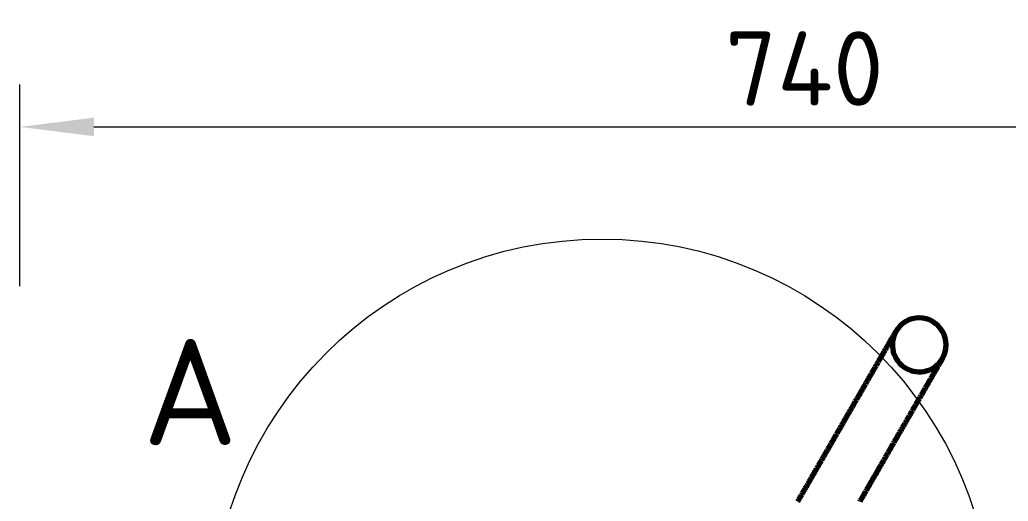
# Model space of a CAD drawing. Header units: millimetres. Extents: x 0 to 2382, y 0 to 420.
# Drawn here: x 256 to 302.61, y 324.86 to 347.55 of the extents above; entities that cross this region are included whole.
import ezdxf
from ezdxf.enums import TextEntityAlignment as Align

# ---------------------------------------------------------------- set-up
doc = ezdxf.new("R2010")
doc.units = ezdxf.units.MM
doc.linetypes.add('IRAM-E-TRAZOS', pattern=[5, 4, -1])
for name, color, linetype, lineweight in [('01-VISIBLE', 7, 'CONTINUOUS', 70), ('02-OCULTA', 4, 'IRAM-E-TRAZOS', 35), ('04-COTA', 3, 'CONTINUOUS', 18), ('06-TEXTO', 7, 'CONTINUOUS', 25), ('08-FINA', 5, 'CONTINUOUS', 18)]:
    doc.layers.add(name, color=color, linetype=linetype, lineweight=lineweight)
doc.styles.add('ISO3098', font='isocpeur.ttf')
doc.dimstyles.new('FLAMA-IRAM', dxfattribs={"dimtxt": 3.5, "dimasz": 3.5, "dimexe": 2, "dimexo": 1.5, "dimgap": 1, "dimtad": 1, "dimdec": 1, "dimtxsty": 'ISO3098', "dimblk": 'IRAM_FLECHA', "dimblk1": 'IRAM_FLECHA', "dimblk2": 'IRAM_FLECHA', "dimcen": 2.5, "dimclrd": 256, "dimclre": 256, "dimclrt": 256, "dimazin": 3, "dimtfac": 1, "dimtmove": 0, "dimatfit": 3, "dimlwd": 18, "dimlwe": 18})

# ---------------------------------------------------------------- blocks, each defined once
blk = doc.blocks.new('IRAM_FLECHA')
blk.add_solid([(0, 0), (-1, 0.125), (-1, -0.125)])

msp = doc.modelspace()

# ---------------------------------------------------------------- linework, layer by layer
at = {"layer": '01-VISIBLE'}
for points in [[(292.688, 324.854), (292.713, 324.898), (292.738, 324.941), (292.763, 324.984), (292.788, 325.027), (292.813, 325.071), (292.838, 325.114), (292.863, 325.157), (292.888, 325.201), (292.913, 325.244), (292.938, 325.287), (292.963, 325.331), (292.988, 325.374), (293.013, 325.417), (293.038, 325.46), (293.063, 325.504), (293.088, 325.547), (293.113, 325.59), (293.138, 325.634), (293.163, 325.677), (293.188, 325.72), (293.213, 325.764), (293.238, 325.807), (293.263, 325.85), (293.288, 325.893), (293.313, 325.937), (293.338, 325.98), (293.363, 326.023), (293.388, 326.067), (293.413, 326.11), (293.438, 326.153), (293.463, 326.197), (293.488, 326.24), (293.513, 326.283), (293.538, 326.327), (293.563, 326.37), (293.588, 326.413), (293.613, 326.456), (293.638, 326.5), (293.663, 326.543), (293.688, 326.586), (293.713, 326.63), (293.738, 326.673), (293.763, 326.716), (293.788, 326.76), (293.813, 326.803), (293.838, 326.846), (293.863, 326.889), (293.888, 326.933), (293.913, 326.976), (293.938, 327.019), (293.963, 327.063), (293.988, 327.106), (294.013, 327.149), (294.038, 327.193), (294.063, 327.236), (294.088, 327.279), (294.113, 327.322), (294.138, 327.366), (294.163, 327.409), (294.188, 327.452), (294.213, 327.496), (294.238, 327.539), (294.263, 327.582), (294.288, 327.626), (294.313, 327.669), (294.338, 327.712), (294.363, 327.755), (294.388, 327.799), (294.413, 327.842), (294.438, 327.885), (294.463, 327.929), (294.488, 327.972), (294.513, 328.015), (294.538, 328.059), (294.563, 328.102), (294.588, 328.145), (294.613, 328.188), (294.638, 328.232), (294.663, 328.275), (294.688, 328.318), (294.713, 328.362), (294.738, 328.405), (294.763, 328.448), (294.788, 328.492), (294.813, 328.535), (294.838, 328.578), (294.863, 328.621), (294.888, 328.665), (294.913, 328.708), (294.938, 328.751), (294.963, 328.795), (294.988, 328.838), (295.013, 328.881), (295.038, 328.925), (295.063, 328.968), (295.088, 329.011), (295.113, 329.054), (295.138, 329.098), (295.163, 329.141), (295.188, 329.184), (295.213, 329.228), (295.238, 329.271), (295.263, 329.314), (295.288, 329.358), (295.313, 329.401), (295.338, 329.444), (295.363, 329.488), (295.388, 329.531), (295.413, 329.574), (295.438, 329.617), (295.463, 329.661), (295.488, 329.704), (295.513, 329.747), (295.538, 329.791), (295.563, 329.834), (295.588, 329.877), (295.613, 329.921), (295.638, 329.964), (295.663, 330.007), (295.688, 330.05), (295.713, 330.094), (295.738, 330.137), (295.763, 330.18), (295.788, 330.224), (295.813, 330.267), (295.838, 330.31), (295.863, 330.354), (295.888, 330.397), (295.913, 330.44), (295.938, 330.483), (295.963, 330.527), (295.988, 330.57), (296.013, 330.613), (296.038, 330.657), (296.063, 330.7), (296.088, 330.743), (296.113, 330.787), (296.138, 330.83), (296.163, 330.873), (296.188, 330.916), (296.213, 330.96), (296.238, 331.003), (296.263, 331.046), (296.288, 331.09), (296.313, 331.133), (296.338, 331.176), (296.363, 331.22), (296.388, 331.263), (296.413, 331.306), (296.438, 331.349), (296.463, 331.393), (296.488, 331.436), (296.513, 331.479), (296.538, 331.523), (296.563, 331.566), (296.588, 331.609), (296.613, 331.653), (296.638, 331.696), (296.663, 331.739), (296.688, 331.782), (296.713, 331.826), (296.738, 331.869), (296.763, 331.912), (296.788, 331.956), (296.813, 331.999), (296.838, 332.042), (296.863, 332.086), (296.888, 332.129), (296.913, 332.172), (296.938, 332.215), (296.963, 332.259), (296.988, 332.302), (297.013, 332.345), (297.038, 332.389), (297.063, 332.432), (297.088, 332.475), (297.113, 332.519), (297.138, 332.562), (297.163, 332.605), (297.188, 332.648), (297.213, 332.692), (297.238, 332.735), (297.263, 332.778), (297.288, 332.822), (297.313, 332.865)], [(295.618, 324.85), (295.643, 324.893), (295.668, 324.937), (295.693, 324.98), (295.718, 325.024), (295.744, 325.067), (295.769, 325.111), (295.794, 325.154), (295.819, 325.198), (295.844, 325.241), (295.869, 325.285), (295.894, 325.328), (295.919, 325.372), (295.945, 325.415), (295.97, 325.459), (295.995, 325.502), (296.02, 325.546), (296.045, 325.589), (296.07, 325.633), (296.095, 325.676), (296.12, 325.72), (296.146, 325.763), (296.171, 325.807), (296.196, 325.851), (296.221, 325.894), (296.246, 325.938), (296.271, 325.981), (296.296, 326.025), (296.321, 326.068), (296.347, 326.112), (296.372, 326.155), (296.397, 326.199), (296.422, 326.242), (296.447, 326.286), (296.472, 326.329), (296.497, 326.373), (296.522, 326.416), (296.548, 326.46), (296.573, 326.503), (296.598, 326.547), (296.623, 326.59), (296.648, 326.634), (296.673, 326.677), (296.698, 326.721), (296.723, 326.764), (296.749, 326.808), (296.774, 326.851), (296.799, 326.895), (296.824, 326.938), (296.849, 326.982), (296.874, 327.026), (296.899, 327.069), (296.924, 327.113), (296.95, 327.156), (296.975, 327.2), (297, 327.243), (297.025, 327.287), (297.05, 327.33), (297.075, 327.374), (297.1, 327.417), (297.125, 327.461), (297.151, 327.504), (297.176, 327.548), (297.201, 327.591), (297.226, 327.635), (297.251, 327.678), (297.276, 327.722), (297.301, 327.765), (297.326, 327.809), (297.352, 327.852), (297.377, 327.896), (297.402, 327.939), (297.427, 327.983), (297.452, 328.026), (297.477, 328.07), (297.502, 328.113), (297.527, 328.157), (297.553, 328.201), (297.578, 328.244), (297.603, 328.288), (297.628, 328.331), (297.653, 328.375), (297.678, 328.418), (297.703, 328.462), (297.728, 328.505), (297.754, 328.549), (297.779, 328.592), (297.804, 328.636), (297.829, 328.679), (297.854, 328.723), (297.879, 328.766), (297.904, 328.81), (297.929, 328.853), (297.955, 328.897), (297.98, 328.94), (298.005, 328.984), (298.03, 329.027), (298.055, 329.071), (298.08, 329.114), (298.105, 329.158), (298.13, 329.201), (298.156, 329.245), (298.181, 329.289), (298.206, 329.332), (298.231, 329.376), (298.256, 329.419), (298.281, 329.463), (298.306, 329.506), (298.331, 329.55), (298.357, 329.593), (298.382, 329.637), (298.407, 329.68), (298.432, 329.724), (298.457, 329.767), (298.482, 329.811), (298.507, 329.854), (298.532, 329.898), (298.558, 329.941), (298.583, 329.985), (298.608, 330.028), (298.633, 330.072), (298.658, 330.115), (298.683, 330.159), (298.708, 330.202), (298.733, 330.246), (298.759, 330.289), (298.784, 330.333), (298.809, 330.376), (298.834, 330.42), (298.859, 330.464), (298.884, 330.507), (298.909, 330.551), (298.934, 330.594), (298.96, 330.638), (298.985, 330.681), (299.01, 330.725), (299.035, 330.768), (299.06, 330.812), (299.085, 330.855), (299.11, 330.899), (299.135, 330.942), (299.161, 330.986), (299.186, 331.029), (299.211, 331.073), (299.236, 331.116), (299.261, 331.16), (299.286, 331.203), (299.311, 331.247), (299.336, 331.29), (299.362, 331.334), (299.387, 331.377), (299.412, 331.421), (299.437, 331.464), (299.462, 331.508), (299.487, 331.551), (299.512, 331.595)], [(295.618, 324.85), (295.643, 324.893), (295.668, 324.937), (295.693, 324.98), (295.718, 325.024), (295.744, 325.067), (295.769, 325.111), (295.794, 325.154), (295.819, 325.198), (295.844, 325.241), (295.869, 325.285), (295.894, 325.328), (295.919, 325.372), (295.945, 325.415), (295.97, 325.459), (295.995, 325.502), (296.02, 325.546), (296.045, 325.589), (296.07, 325.633), (296.095, 325.676), (296.12, 325.72), (296.146, 325.763), (296.171, 325.807), (296.196, 325.851), (296.221, 325.894), (296.246, 325.938), (296.271, 325.981), (296.296, 326.025), (296.321, 326.068), (296.347, 326.112), (296.372, 326.155), (296.397, 326.199), (296.422, 326.242), (296.447, 326.286), (296.472, 326.329), (296.497, 326.373), (296.522, 326.416), (296.548, 326.46), (296.573, 326.503), (296.598, 326.547), (296.623, 326.59), (296.648, 326.634), (296.673, 326.677), (296.698, 326.721), (296.723, 326.764), (296.749, 326.808), (296.774, 326.851), (296.799, 326.895), (296.824, 326.938), (296.849, 326.982), (296.874, 327.026), (296.899, 327.069), (296.924, 327.113), (296.95, 327.156), (296.975, 327.2), (297, 327.243), (297.025, 327.287), (297.05, 327.33), (297.075, 327.374), (297.1, 327.417), (297.125, 327.461), (297.151, 327.504), (297.176, 327.548), (297.201, 327.591), (297.226, 327.635), (297.251, 327.678), (297.276, 327.722), (297.301, 327.765), (297.326, 327.809), (297.352, 327.852), (297.377, 327.896), (297.402, 327.939), (297.427, 327.983), (297.452, 328.026), (297.477, 328.07), (297.502, 328.113), (297.527, 328.157), (297.553, 328.201), (297.578, 328.244), (297.603, 328.288), (297.628, 328.331), (297.653, 328.375), (297.678, 328.418), (297.703, 328.462), (297.728, 328.505), (297.754, 328.549), (297.779, 328.592), (297.804, 328.636), (297.829, 328.679), (297.854, 328.723), (297.879, 328.766), (297.904, 328.81), (297.929, 328.853), (297.955, 328.897), (297.98, 328.94), (298.005, 328.984), (298.03, 329.027), (298.055, 329.071), (298.08, 329.114), (298.105, 329.158), (298.13, 329.201), (298.156, 329.245), (298.181, 329.289), (298.206, 329.332), (298.231, 329.376), (298.256, 329.419), (298.281, 329.463), (298.306, 329.506), (298.331, 329.55), (298.357, 329.593), (298.382, 329.637), (298.407, 329.68), (298.432, 329.724), (298.457, 329.767), (298.482, 329.811), (298.507, 329.854), (298.532, 329.898), (298.558, 329.941), (298.583, 329.985), (298.608, 330.028), (298.633, 330.072), (298.658, 330.115), (298.683, 330.159), (298.708, 330.202), (298.733, 330.246), (298.759, 330.289), (298.784, 330.333), (298.809, 330.376), (298.834, 330.42), (298.859, 330.464), (298.884, 330.507), (298.909, 330.551), (298.934, 330.594), (298.96, 330.638), (298.985, 330.681), (299.01, 330.725), (299.035, 330.768), (299.06, 330.812), (299.085, 330.855), (299.11, 330.899), (299.135, 330.942), (299.161, 330.986), (299.186, 331.029), (299.211, 331.073), (299.236, 331.116), (299.261, 331.16), (299.286, 331.203), (299.311, 331.247), (299.336, 331.29), (299.362, 331.334), (299.387, 331.377), (299.412, 331.421), (299.437, 331.464), (299.462, 331.508), (299.487, 331.551), (299.512, 331.595)]]:
    msp.add_lwpolyline(points, dxfattribs=at)
for start, end in [(-30, 150), (-30, 150), (150, -120), (150, 150.0019), (-120, -30), (-30.0019, -30)]:
    msp.add_arc((298.412, 332.23), 1.27, start, end, dxfattribs=at)
at = {"layer": '02-OCULTA'}
msp.add_lwpolyline([(292.688, 324.854), (292.713, 324.898), (292.738, 324.941), (292.763, 324.984), (292.788, 325.027), (292.813, 325.071), (292.838, 325.114), (292.863, 325.157), (292.888, 325.201), (292.913, 325.244), (292.938, 325.287), (292.963, 325.331), (292.988, 325.374), (293.013, 325.417), (293.038, 325.46), (293.063, 325.504), (293.088, 325.547), (293.113, 325.59), (293.138, 325.634), (293.163, 325.677), (293.188, 325.72), (293.213, 325.764), (293.238, 325.807), (293.263, 325.85), (293.288, 325.893), (293.313, 325.937), (293.338, 325.98), (293.363, 326.023), (293.388, 326.067), (293.413, 326.11), (293.438, 326.153), (293.463, 326.197), (293.488, 326.24), (293.513, 326.283), (293.538, 326.327), (293.563, 326.37), (293.588, 326.413), (293.613, 326.456), (293.638, 326.5), (293.663, 326.543), (293.688, 326.586), (293.713, 326.63), (293.738, 326.673), (293.763, 326.716), (293.788, 326.76), (293.813, 326.803), (293.838, 326.846), (293.863, 326.889), (293.888, 326.933), (293.913, 326.976), (293.938, 327.019), (293.963, 327.063), (293.988, 327.106), (294.013, 327.149), (294.038, 327.193), (294.063, 327.236), (294.088, 327.279), (294.113, 327.322), (294.138, 327.366), (294.163, 327.409), (294.188, 327.452), (294.213, 327.496), (294.238, 327.539), (294.263, 327.582), (294.288, 327.626), (294.313, 327.669), (294.338, 327.712), (294.363, 327.755), (294.388, 327.799), (294.413, 327.842), (294.438, 327.885), (294.463, 327.929), (294.488, 327.972), (294.513, 328.015), (294.538, 328.059), (294.563, 328.102), (294.588, 328.145), (294.613, 328.188), (294.638, 328.232), (294.663, 328.275), (294.688, 328.318), (294.713, 328.362), (294.738, 328.405), (294.763, 328.448), (294.788, 328.492), (294.813, 328.535), (294.838, 328.578), (294.863, 328.621), (294.888, 328.665), (294.913, 328.708), (294.938, 328.751), (294.963, 328.795), (294.988, 328.838), (295.013, 328.881), (295.038, 328.925), (295.063, 328.968), (295.088, 329.011), (295.113, 329.054), (295.138, 329.098), (295.163, 329.141), (295.188, 329.184), (295.213, 329.228), (295.238, 329.271), (295.263, 329.314), (295.288, 329.358), (295.313, 329.401), (295.338, 329.444), (295.363, 329.488), (295.388, 329.531), (295.413, 329.574), (295.438, 329.617), (295.463, 329.661), (295.488, 329.704), (295.513, 329.747), (295.538, 329.791), (295.563, 329.834), (295.588, 329.877), (295.613, 329.921), (295.638, 329.964), (295.663, 330.007), (295.688, 330.05), (295.713, 330.094), (295.738, 330.137), (295.763, 330.18), (295.788, 330.224), (295.813, 330.267), (295.838, 330.31), (295.863, 330.354), (295.888, 330.397), (295.913, 330.44), (295.938, 330.483), (295.963, 330.527), (295.988, 330.57), (296.013, 330.613), (296.038, 330.657), (296.063, 330.7), (296.088, 330.743), (296.113, 330.787), (296.138, 330.83), (296.163, 330.873), (296.188, 330.916), (296.213, 330.96), (296.238, 331.003), (296.263, 331.046), (296.288, 331.09), (296.313, 331.133), (296.338, 331.176), (296.363, 331.22), (296.388, 331.263), (296.413, 331.306), (296.438, 331.349), (296.463, 331.393), (296.488, 331.436), (296.513, 331.479), (296.538, 331.523), (296.563, 331.566), (296.588, 331.609), (296.613, 331.653), (296.638, 331.696), (296.663, 331.739), (296.688, 331.782), (296.713, 331.826), (296.738, 331.869), (296.763, 331.912), (296.788, 331.956), (296.813, 331.999), (296.838, 332.042), (296.863, 332.086), (296.888, 332.129), (296.913, 332.172), (296.938, 332.215), (296.963, 332.259), (296.988, 332.302), (297.013, 332.345), (297.038, 332.389), (297.063, 332.432), (297.088, 332.475), (297.113, 332.519), (297.138, 332.562), (297.163, 332.605), (297.188, 332.648), (297.213, 332.692), (297.238, 332.735), (297.263, 332.778), (297.288, 332.822), (297.313, 332.865)], dxfattribs=at)
for start, end in [(150.0019, -120), (-120, -30.0019)]:
    msp.add_arc((298.412, 332.23), 1.27, start, end, dxfattribs=at)
at = {"layer": '08-FINA'}
msp.add_circle((283.45, 318.8), 18.417, dxfattribs=at)

# ---------------------------------------------------------------- texts
at = {"layer": '06-TEXTO', "style": 'ISO3098'}
msp.add_text('A', height=5, dxfattribs=at).set_placement((264.037, 330.009), align=Align.MIDDLE_CENTER)

# ---------------------------------------------------------------- dimensions: what is measured, and where the dimension line sits
at = {"layer": '04-COTA'}
msp.add_linear_dim(base=(256, 342.5), p1=(256, 333.5), p2=(330, 333.5), dimstyle='FLAMA-IRAM', override={"dimlfac": 10}, dxfattribs=at).render()

doc.saveas('drawing.dxf')
